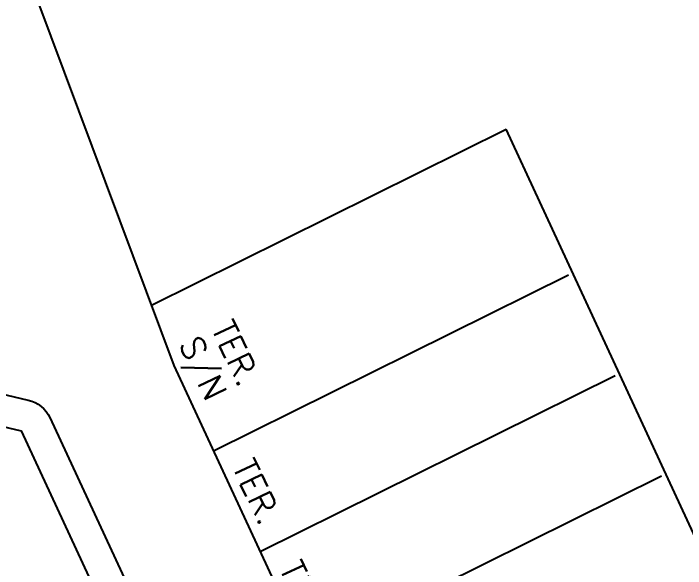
# Model space of a CAD drawing. Extents: x 714896 to 749292, y 8417558 to 8447149.
# Drawn here: x 739413.44 to 739455.86, y 8429287.9 to 8429322.94 of the extents above; entities that cross this region are included whole.
import ezdxf

# ---------------------------------------------------------------- set-up
doc = ezdxf.new("R2010")
doc.units = 0
doc.header["$MEASUREMENT"] = 0
for name, color, linetype in [('LOTE', 7, 'CONTINUOUS'), ('NUM-PORTA', 7, 'CONTINUOUS'), ('QUADRA', 6, 'CONTINUOUS'), ('REFERENCIA', 7, 'CONTINUOUS'), ('TEXTO', 7, 'CONTINUOUS')]:
    doc.layers.add(name, color=color, linetype=linetype)
doc.styles.add('ROMANS', font='ROMANS.SHX', dxfattribs={"height": 1.5})

msp = doc.modelspace()

# ---------------------------------------------------------------- linework, layer by layer
at = {"layer": 'LOTE', "color": 7, "elevation": 513.937}
for points in [[(739422.151, 8429304.522), (739444.547, 8429315.633)], [(739511.212, 8429171.71), (739444.547, 8429315.633)], [(739426.071, 8429295.33), (739448.466, 8429306.441)], [(739429.015, 8429288.979), (739451.411, 8429300.09)], [(739431.96, 8429282.629), (739454.355, 8429293.739)]]:
    msp.add_lwpolyline(points, dxfattribs=at)
at = {"layer": 'QUADRA'}
msp.add_lwpolyline([(739452.74, 8429237.813), (739423.578, 8429300.705), (739410.625, 8429335.356), (739361.128, 8429491.176), (739377, 8429671.623), (739377, 8429699), (739377, 8429711), (739369, 8429712), (739359.996, 8429713.126), (739352.628, 8429720.198), (739301.648, 8429745.847), (739252.706, 8429769.936), (739231.924, 8429790.247), (739195.266, 8429886.44)], dxfattribs=at)
at = {"layer": 'QUADRA', "color": 6, "elevation": 513.937}
msp.add_lwpolyline([(739387.089, 8429207.932), (739408.302, 8429297.906), (739413.916, 8429296.583), (739463.359, 8429189.95), (739387.089, 8429207.932)], close=True, dxfattribs=at)
at = {"layer": 'REFERENCIA', "color": 24, "elevation": 513.937}
msp.add_lwpolyline([(739385.142, 8429208.391), (739406.355, 8429298.365, -0.414214), (739408.761, 8429299.853), (739414.375, 8429298.529, -0.230214), (739415.73, 8429297.424), (739465.174, 8429190.791, -0.625734), (739462.9, 8429188.003), (739386.63, 8429205.985, -0.414214)], format="xyb", close=True, dxfattribs=at)

# ---------------------------------------------------------------- texts
at = {"layer": 'NUM-PORTA', "color": 7, "style": 'ROMANS'}
msp.add_text('S/N', height=1.5, rotation=295.3595, dxfattribs=at).set_placement((739423.859, 8429302.083))
at = {"layer": 'TEXTO', "color": 7, "style": 'ROMANS'}
for p in [(739425.887, 8429303.089), (739427.212, 8429294.352), (739430.189, 8429287.933)]:
    msp.add_text('TER.', height=1.5, rotation=295.3595, dxfattribs=at).set_placement(p)

doc.saveas('drawing.dxf')
